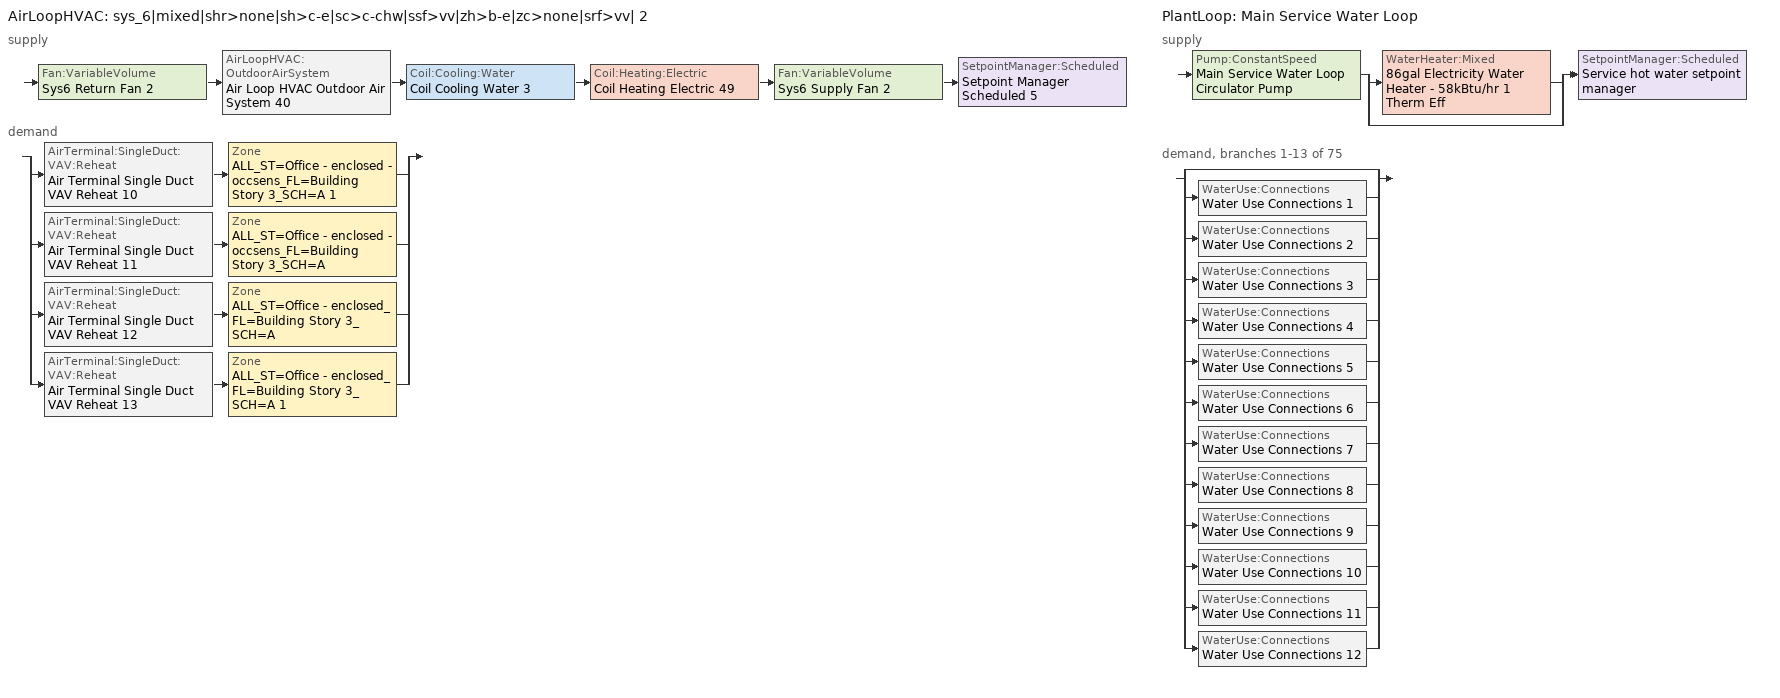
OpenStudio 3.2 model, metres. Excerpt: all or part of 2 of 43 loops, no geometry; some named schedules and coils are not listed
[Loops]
AirLoopHVAC 'sys_6|mixed|shr>none|sh>c-e|sc>c-chw|ssf>vv|zh>b-e|zc>none|srf>vv| 2'
 supply: Fan:VariableVolume 'Sys6 Return Fan 2' > AirLoopHVAC:OutdoorAirSystem 'Air Loop HVAC Outdoor Air System 40' > Coil:Cooling:Water 'Coil Cooling Water 3' > Coil:Heating:Electric 'Coil Heating Electric 49' > Fan:VariableVolume 'Sys6 Supply Fan 2' > SetpointManager:Scheduled 'Setpoint Manager Scheduled 5'
 demand: split
  | AirTerminal:SingleDuct:VAV:Reheat 'Air Terminal Single Duct VAV Reheat 10' > Zone 'ALL_ST=Office - enclosed - occsens_FL=Building Story 3_SCH=A 1'
  | AirTerminal:SingleDuct:VAV:Reheat 'Air Terminal Single Duct VAV Reheat 11' > Zone 'ALL_ST=Office - enclosed - occsens_FL=Building Story 3_SCH=A'
  | AirTerminal:SingleDuct:VAV:Reheat 'Air Terminal Single Duct VAV Reheat 12' > Zone 'ALL_ST=Office - enclosed_FL=Building Story 3_SCH=A'
  | AirTerminal:SingleDuct:VAV:Reheat 'Air Terminal Single Duct VAV Reheat 13' > Zone 'ALL_ST=Office - enclosed_FL=Building Story 3_SCH=A 1'
PlantLoop 'Main Service Water Loop'
 supply: Pump:ConstantSpeed 'Main Service Water Loop Circulator Pump' > split
  | WaterHeater:Mixed '86gal Electricity Water Heater - 58kBtu/hr 1 Therm Eff'
  | bypass
  join > SetpointManager:Scheduled 'Service hot water setpoint manager'
 demand, branches 1-13 of 75: split
  | bypass
  | WaterUse:Connections 'Water Use Connections 1'
  | WaterUse:Connections 'Water Use Connections 2'
  | WaterUse:Connections 'Water Use Connections 3'
  | WaterUse:Connections 'Water Use Connections 4'
  | WaterUse:Connections 'Water Use Connections 5'
  | WaterUse:Connections 'Water Use Connections 6'
  | WaterUse:Connections 'Water Use Connections 7'
  | WaterUse:Connections 'Water Use Connections 8'
  | WaterUse:Connections 'Water Use Connections 9'
  | WaterUse:Connections 'Water Use Connections 10'
  | WaterUse:Connections 'Water Use Connections 11'
  | WaterUse:Connections 'Water Use Connections 12'
[Sizing:Zone] Zone Cooling Design Supply Air Temperature Input Method=TemperatureDifference; Zone Cooling Design Supply Air Temperature {C}=14; Zone Cooling Design Supply Air Temperature Difference {deltaC}=11; Zone Heating Design Supply Air Temperature Input Method=TemperatureDifference; Zone Heating Design Supply Air Temperature {C}=40; Zone Heating Design Supply Air Temperature Difference {deltaC}=21; Zone Cooling Design Supply Air Humidity Ratio {kg-H2O/kg-air}=0.0085; Zone Heating Design Supply Air Humidity Ratio {kg-H2O/kg-air}=0.008; Zone Heating Sizing Factor=1.3; Zone Cooling Sizing Factor=1.1; Cooling Design Air Flow Method=DesignDay; Heating Design Air Flow Method=DesignDay; Account for Dedicated Outdoor Air System=No; Dedicated Outdoor Air System Control Strategy=NeutralSupplyAir; Dedicated Outdoor Air Low Setpoint Temperature for Design {C}=autosize; Dedicated Outdoor Air High Setpoint Temperature for Design {C}=autosize
ALL_ST=Office - enclosed_FL=Building Story 3_SCH=A; ALL_ST=Office - enclosed - occsens_FL=Building Story 3_SCH=A; ALL_ST=Office - enclosed - occsens_FL=Building Story 3_SCH=A 1; ALL_ST=Office - enclosed_FL=Building Story 3_SCH=A 1
[Zone equipment]
ALL_ST=Office - enclosed_FL=Building Story 3_SCH=A: Zone HVAC Baseboard Convective Electric 106, Air Terminal Single Duct VAV Reheat 12
ALL_ST=Office - enclosed - occsens_FL=Building Story 3_SCH=A: Zone HVAC Baseboard Convective Electric 105, Air Terminal Single Duct VAV Reheat 11
ALL_ST=Office - enclosed - occsens_FL=Building Story 3_SCH=A 1: Zone HVAC Baseboard Convective Electric 104, Air Terminal Single Duct VAV Reheat 10
ALL_ST=Office - enclosed_FL=Building Story 3_SCH=A 1: Zone HVAC Baseboard Convective Electric 107, Air Terminal Single Duct VAV Reheat 13
[AirLoopHVAC]
sys_6|mixed|shr>none|sh>c-e|sc>c-chw|ssf>vv|zh>b-e|zc>none|srf>vv| 2: Availability Schedule=sys_6|mixed|shr>none|sh>c-e|sc>c-chw|ssf>vv|zh>b-e|zc>none|srf>vv| 2 Occ Sch; Design Supply Air Flow Rate {m3/s}=autosize; Design Return Air Flow Fraction of Supply Air Flow=1
[Sizing:System]
sys_6|mixed|shr>none|sh>c-e|sc>c-chw|ssf>vv|zh>b-e|zc>none|srf>vv| 2: Type of Load to Size On=Sensible; Design Outdoor Air Flow Rate {m3/s}=Autosize; Central Heating Maximum System Air Flow Ratio=0.3; Preheat Design Temperature {C}=7; Preheat Design Humidity Ratio {kg-H2O/kg-Air}=0.008; Precool Design Temperature {C}=12.8; Precool Design Humidity Ratio {kg-H2O/kg-Air}=0.008; Central Cooling Design Supply Air Temperature {C}=13; Central Heating Design Supply Air Temperature {C}=13.1; Sizing Option=NonCoincident; 100% Outdoor Air in Cooling=No; 100% Outdoor Air in Heating=No; Central Cooling Design Supply Air Humidity Ratio {kg-H2O/kg-Air}=0.0085; Central Heating Design Supply Air Humidity Ratio {kg-H2O/kg-Air}=0.008; Cooling Design Air Flow Method=DesignDay; Cooling Design Air Flow Rate {m3/s}=0; Heating Design Air Flow Method=DesignDay; Heating Design Air Flow Rate {m3/s}=0; System Outdoor Air Method=ZoneSum; Zone Maximum Outdoor Air Fraction=1; Cooling Supply Air Flow Rate Per Floor Area {m3/s-m2}=0.00996765; Cooling Fraction of Autosized Cooling Supply Air Flow Rate=1; Cooling Supply Air Flow Rate Per Unit Cooling Capacity {m3/s-W}=3.94755e-05; Heating Supply Air Flow Rate Per Floor Area {m3/s-m2}=0.00996765; Heating Fraction of Autosized Heating Supply Air Flow Rate=1; Heating Fraction of Autosized Cooling Supply Air Flow Rate=1; Heating Supply Air Flow Rate Per Unit Heating Capacity {m3/s-W}=3.15882e-05; Cooling Design Capacity Method=CoolingDesignCapacity; Cooling Design Capacity {W}=autosize; Cooling Design Capacity Per Floor Area {W/m2}=234.7; Fraction of Autosized Cooling Design Capacity=1; Heating Design Capacity Method=HeatingDesignCapacity; Heating Design Capacity {W}=autosize; Heating Design Capacity Per Floor Area {W/m2}=157; Fraction of Autosized Heating Design Capacity=1; Central Cooling Capacity Control Method=OnOff
[Coil:Heating:Electric] Availability Schedule=Always On Discrete
Coil Heating Electric 49; Coil Heating Electric 50; Coil Heating Electric 51; Coil Heating Electric 52; Coil Heating Electric 53
[Controller:OutdoorAir]
Controller Outdoor Air 40: Minimum Outdoor Air Flow Rate {m3/s}=autosize; Maximum Outdoor Air Flow Rate {m3/s}=Autosize; Economizer Control Type=DifferentialEnthalpy; Economizer Control Action Type=ModulateFlow; Lockout Type=NoLockout; Minimum Limit Type=FixedMinimum; Minimum Outdoor Air Schedule=sys_6|mixed|shr>none|sh>c-e|sc>c-chw|ssf>vv|zh>b-e|zc>none|srf>vv| 2 Occ Sch; Controller Mechanical Ventilation=Controller Mechanical Ventilation 40; High Humidity Control=No; Heat Recovery Bypass Control Type=BypassWhenWithinEconomizerLimits
[Controller:MechanicalVentilation]
Controller Mechanical Ventilation 40: Availability Schedule=Always On Discrete; System Outdoor Air Method=ZoneSum
[AirLoopHVAC:OutdoorAirSystem]
Air Loop HVAC Outdoor Air System 40: Controller=Controller Outdoor Air 40
[ZoneHVAC:Baseboard:Convective:Electric] Availability Schedule=Always On Discrete; Nominal Capacity {W}=autosize; Efficiency=1
Zone HVAC Baseboard Convective Electric 104; Zone HVAC Baseboard Convective Electric 105; Zone HVAC Baseboard Convective Electric 106; Zone HVAC Baseboard Convective Electric 107
[PlantLoop]
Main Service Water Loop: Glycol Concentration=0; Maximum Loop Temperature {C}=60; Minimum Loop Temperature {C}=10; Plant Loop Volume {m3}=Autocalculate; Load Distribution Scheme=Optimal
[Sizing:Plant]
Main Service Water Loop: Loop Type=Heating; Design Loop Exit Temperature {C}=60; Loop Design Temperature Difference {deltaC}=5; Sizing Option=NonCoincident; Zone Timesteps in Averaging Window=1; Coincident Sizing Factor Mode=None
[SetpointManager:Scheduled] Control Variable=Temperature
Name | Schedule
Setpoint Manager Scheduled 5 | Supply Air Temp 2
Service hot water setpoint manager | Service Water Loop Temp - 140F
[Pump:ConstantSpeed]
Main Service Water Loop Circulator Pump: Rated Flow Rate {m3/s}=autosize; Rated Pump Head {Pa}=72039.3; Rated Power Consumption {W}=autosize; Motor Efficiency=0.7; Fraction of Motor Inefficiencies to Fluid Stream=0; Pump Control Type=Intermittent; Design Power Sizing Method=PowerPerFlowPerPressure; Design Electric Power per Unit Flow Rate {W/(m3/s)}=348701.1; Design Shaft Power per Unit Flow Rate per Unit Head {W-s/m3-Pa}=1.28205
[Fan:VariableVolume] Availability Schedule=Always On Discrete; Maximum Flow Rate {m3/s}=Autosize; Fan Power Minimum Flow Rate Input Method=Fraction; Fan Power Minimum Flow Fraction=0.68; Fan Power Minimum Air Flow Rate {m3/s}=0; Motor In Airstream Fraction=1; Fan Power Coefficient 1=-2.4176; Fan Power Coefficient 2=9.5874; Fan Power Coefficient 3=-11.559; Fan Power Coefficient 4=5.4009; Fan Power Coefficient 5=0
Name | Fan Total Efficiency | Pressure Rise {Pa} | Motor Efficiency
Sys6 Supply Fan 2 | 0.549965 | 1000 | 0.8461
Sys6 Return Fan 2 | 0.299975 | 250 | 0.4615
[AirTerminal:SingleDuct:VAV:Reheat] Availability Schedule=Always On Discrete; Maximum Air Flow Rate {m3/s}=AutoSize; Zone Minimum Air Flow Input Method=Constant; Constant Minimum Air Flow Fraction=0.3; Maximum Hot Water or Steam Flow Rate {m3/s}=AutoSize; Minimum Hot Water or Steam Flow Rate {m3/s}=0; Convergence Tolerance=0.001; Damper Heating Action=Normal; Maximum Flow per Zone Floor Area During Reheat {m3/s-m2}=AutoSize; Maximum Flow Fraction During Reheat=0.5; Maximum Reheat Air Temperature {C}=43; Control For Outdoor Air=No
Name | Fixed Minimum Air Flow Rate {m3/s} | Reheat Coil
Air Terminal Single Duct VAV Reheat 10 | 0.00780386 | Coil Heating Electric 50
Air Terminal Single Duct VAV Reheat 11 | 0.0200671 | Coil Heating Electric 51
Air Terminal Single Duct VAV Reheat 12 | 0.564107 | Coil Heating Electric 52
Air Terminal Single Duct VAV Reheat 13 | 0.106653 | Coil Heating Electric 53
[WaterHeater:Mixed]
86gal Electricity Water Heater - 58kBtu/hr 1 Therm Eff: Tank Volume {m3}=0.32496; Setpoint Temperature Schedule=Service Water Loop Temp - 140F; Deadband Temperature Difference {deltaC}=2; Maximum Temperature Limit {C}=60; Heater Control Type=Cycle; Heater Maximum Capacity {W}=16979.2; Heater Fuel Type=Electricity; Heater Thermal Efficiency=1; Off Cycle Parasitic Fuel Consumption Rate {W}=45.7902; Off Cycle Parasitic Fuel Type=Electricity; Off Cycle Parasitic Heat Fraction to Tank=0.8; On Cycle Parasitic Fuel Consumption Rate {W}=45.7902; On Cycle Parasitic Fuel Type=Electricity; On Cycle Parasitic Heat Fraction to Tank=0; Ambient Temperature Indicator=Schedule; Ambient Temperature Schedule=Water Heater Ambient Temp Schedule - 70.0f; Off Cycle Loss Coefficient to Ambient Temperature {W/K}=2.59457; On Cycle Loss Coefficient to Ambient Temperature {W/K}=2.59457; Use Side Effectiveness=1; Source Side Effectiveness=1; Use Side Design Flow Rate {m3/s}=autosize; Source Side Design Flow Rate {m3/s}=autosize; Indirect Water Heating Recovery Time {hr}=1.5; Source Side Flow Control Mode=IndirectHeatPrimarySetpoint
[WaterHeater:Sizing]
86gal Electricity Water Heater - 58kBtu/hr 1 Therm Eff: Design Mode=PeakDraw; Time Storage Can Meet Peak Draw {hr}=0.538503; Time for Tank Recovery {hr}=0; Nominal Tank Volume for Autosizing Plant Connections {m3}=1
[WaterUse:Connections] Drain Water Heat Exchanger Type=None; Drain Water Heat Exchanger Destination=Plant
Name | Water Use Equipment Name 1
Water Use Connections 1 | Floor 1 anesthesia Service Water Use 0.01gal/min
Water Use Connections 2 | Floor 1 bio haz Service Water Use 0.0gal/min
Water Use Connections 3 | Floor 1 cafe Service Water Use 0.03gal/min
Water Use Connections 4 | Floor 1 clean Service Water Use 0.0gal/min
Water Use Connections 5 | Floor 1 clean work Service Water Use 0.0gal/min
Water Use Connections 6 | Floor 1 dictation Service Water Use 0.0gal/min
Water Use Connections 7 | Floor 1 dressing room Service Water Use 0.0gal/min
Water Use Connections 8 | Floor 1 humid Service Water Use 0.0gal/min
Water Use Connections 9 | Floor 1 it room Service Water Use 0.0gal/min
Water Use Connections 10 | Floor 1 lounge Service Water Use 0.02gal/min
Water Use Connections 11 | Floor 1 med gas Service Water Use 0.0gal/min
Water Use Connections 12 | Floor 1 mri control room Service Water Use 0.01gal/min
[WaterUse:Equipment:Definition]
Name | Peak Flow Rate {m3/s} | Target Temperature Schedule | Sensible Fraction Schedule | Latent Fraction Schedule
Floor 1 anesthesia Service Water Use Def 0.01gal/min | 8.10126e-07 | Schedule Ruleset 5 | Schedule Ruleset 3 | Schedule Ruleset 4
Floor 1 bio haz Service Water Use Def 0.0gal/min | 8.4013e-08 | Schedule Ruleset 8 | Schedule Ruleset 6 | Schedule Ruleset 7
Floor 1 cafe Service Water Use Def 0.03gal/min | 1.88703e-06 | Schedule Ruleset 11 | Schedule Ruleset 9 | Schedule Ruleset 10
Floor 1 clean Service Water Use Def 0.0gal/min | 1.89214e-07 | Schedule Ruleset 14 | Schedule Ruleset 12 | Schedule Ruleset 13
Floor 1 clean work Service Water Use Def 0.0gal/min | 2.4778e-07 | Schedule Ruleset 17 | Schedule Ruleset 15 | Schedule Ruleset 16
Floor 1 dictation Service Water Use Def 0.0gal/min | 2.83359e-07 | Schedule Ruleset 20 | Schedule Ruleset 18 | Schedule Ruleset 19
Floor 1 dressing room Service Water Use Def 0.0gal/min | 1.012e-07 | Schedule Ruleset 23 | Schedule Ruleset 21 | Schedule Ruleset 22
Floor 1 humid Service Water Use Def 0.0gal/min | 1.2144e-07 | Schedule Ruleset 26 | Schedule Ruleset 24 | Schedule Ruleset 25
Floor 1 it room Service Water Use Def 0.0gal/min | 2.51875e-07 | Schedule Ruleset 29 | Schedule Ruleset 27 | Schedule Ruleset 28
Floor 1 lounge Service Water Use Def 0.02gal/min | 1.08006e-06 | Schedule Ruleset 32 | Schedule Ruleset 30 | Schedule Ruleset 31
Floor 1 med gas Service Water Use Def 0.0gal/min | 8.4013e-08 | Schedule Ruleset 35 | Schedule Ruleset 33 | Schedule Ruleset 34
Floor 1 mri control room Service Water Use Def 0.01gal/min | 3.77812e-07 | Schedule Ruleset 38 | Schedule Ruleset 36 | Schedule Ruleset 37
[WaterUse:Equipment]
Name | Water Use Equipment Definition | Space | Flow Rate Fraction Schedule
Floor 1 anesthesia Service Water Use 0.01gal/min | Floor 1 anesthesia Service Water Use Def 0.01gal/min | Floor 1 Anesthesia | NECB-H-Service Water Heating
Floor 1 bio haz Service Water Use 0.0gal/min | Floor 1 bio haz Service Water Use Def 0.0gal/min | Floor 1 Bio Haz | NECB-E-Service Water Heating
Floor 1 cafe Service Water Use 0.03gal/min | Floor 1 cafe Service Water Use Def 0.03gal/min | Floor 1 Cafe | NECB-B-Service Water Heating
Floor 1 clean Service Water Use 0.0gal/min | Floor 1 clean Service Water Use Def 0.0gal/min | Floor 1 Clean | NECB-C-Service Water Heating
Floor 1 clean work Service Water Use 0.0gal/min | Floor 1 clean work Service Water Use Def 0.0gal/min | Floor 1 Clean Work | NECB-C-Service Water Heating
Floor 1 dictation Service Water Use 0.0gal/min | Floor 1 dictation Service Water Use Def 0.0gal/min | Floor 1 Dictation | NECB-A-Service Water Heating
Floor 1 dressing room Service Water Use 0.0gal/min | Floor 1 dressing room Service Water Use Def 0.0gal/min | Floor 1 Dressing Room | NECB-A-Service Water Heating
Floor 1 humid Service Water Use 0.0gal/min | Floor 1 humid Service Water Use Def 0.0gal/min | Floor 1 Humid | NECB-A-Service Water Heating
Floor 1 it room Service Water Use 0.0gal/min | Floor 1 it room Service Water Use Def 0.0gal/min | Floor 1 IT Room | NECB-A-Service Water Heating
Floor 1 lounge Service Water Use 0.02gal/min | Floor 1 lounge Service Water Use Def 0.02gal/min | Floor 1 Lounge | NECB-B-Service Water Heating
Floor 1 med gas Service Water Use 0.0gal/min | Floor 1 med gas Service Water Use Def 0.0gal/min | Floor 1 Med Gas | NECB-E-Service Water Heating
Floor 1 mri control room Service Water Use 0.01gal/min | Floor 1 mri control room Service Water Use Def 0.01gal/min | Floor 1 MRI Control Room | NECB-H-Service Water Heating
[Schedule:Ruleset]
Supply Air Temp 2: Default Day Schedule=Supply Air Temp Default 2
Service Water Loop Temp - 140F: Default Day Schedule=Service Water Loop Temp - 140F Default
Water Heater Ambient Temp Schedule - 70.0f: Default Day Schedule=Water Heater Ambient Temp Schedule - 70.0f Default
Schedule Ruleset 3: Default Day Schedule=Schedule Day 7
Schedule Ruleset 4: Default Day Schedule=Schedule Day 8
Schedule Ruleset 5: Default Day Schedule=Schedule Day 9
NECB-H-Service Water Heating: Default Day Schedule=NECB-H-Service Water Heating Default
Schedule Ruleset 6: Default Day Schedule=Schedule Day 10
Schedule Ruleset 7: Default Day Schedule=Schedule Day 11
Schedule Ruleset 8: Default Day Schedule=Schedule Day 12
NECB-E-Service Water Heating: Default Day Schedule=NECB-E-Service Water Heating Default
Schedule Ruleset 9: Default Day Schedule=Schedule Day 13
Schedule Ruleset 10: Default Day Schedule=Schedule Day 14
Schedule Ruleset 11: Default Day Schedule=Schedule Day 15
NECB-B-Service Water Heating: Default Day Schedule=NECB-B-Service Water Heating Default
Schedule Ruleset 12: Default Day Schedule=Schedule Day 16
Schedule Ruleset 13: Default Day Schedule=Schedule Day 17
Schedule Ruleset 14: Default Day Schedule=Schedule Day 18
NECB-C-Service Water Heating: Default Day Schedule=NECB-C-Service Water Heating Default
Schedule Ruleset 15: Default Day Schedule=Schedule Day 19
Schedule Ruleset 16: Default Day Schedule=Schedule Day 20
Schedule Ruleset 17: Default Day Schedule=Schedule Day 21
Schedule Ruleset 18: Default Day Schedule=Schedule Day 22
Schedule Ruleset 19: Default Day Schedule=Schedule Day 23
Schedule Ruleset 20: Default Day Schedule=Schedule Day 24
NECB-A-Service Water Heating: Default Day Schedule=NECB-A-Service Water Heating Default
Schedule Ruleset 21: Default Day Schedule=Schedule Day 25
Schedule Ruleset 22: Default Day Schedule=Schedule Day 26
Schedule Ruleset 23: Default Day Schedule=Schedule Day 27
Schedule Ruleset 24: Default Day Schedule=Schedule Day 28
Schedule Ruleset 25: Default Day Schedule=Schedule Day 29
Schedule Ruleset 26: Default Day Schedule=Schedule Day 30
Schedule Ruleset 27: Default Day Schedule=Schedule Day 31
Schedule Ruleset 28: Default Day Schedule=Schedule Day 32
Schedule Ruleset 29: Default Day Schedule=Schedule Day 33
Schedule Ruleset 30: Default Day Schedule=Schedule Day 34
Schedule Ruleset 31: Default Day Schedule=Schedule Day 35
Schedule Ruleset 32: Default Day Schedule=Schedule Day 36
Schedule Ruleset 33: Default Day Schedule=Schedule Day 37
Schedule Ruleset 34: Default Day Schedule=Schedule Day 38
Schedule Ruleset 35: Default Day Schedule=Schedule Day 39
Schedule Ruleset 36: Default Day Schedule=Schedule Day 40
Schedule Ruleset 37: Default Day Schedule=Schedule Day 41
Schedule Ruleset 38: Default Day Schedule=Schedule Day 42
sys_6|mixed|shr>none|sh>c-e|sc>c-chw|ssf>vv|zh>b-e|zc>none|srf>vv| 2 Occ Sch: Default Day Schedule=sys_6|mixed|shr>none|sh>c-e|sc>c-chw|ssf>vv|zh>b-e|zc>none|srf>vv| 2 Occ Sch Default; Summer Design Day Schedule=sys_6|mixed|shr>none|sh>c-e|sc>c-chw|ssf>vv|zh>b-e|zc>none|srf>vv| 2 Occ Sch Summer Design Day; Winter Design Day Schedule=sys_6|mixed|shr>none|sh>c-e|sc>c-chw|ssf>vv|zh>b-e|zc>none|srf>vv| 2 Occ Sch Winter Design Day
[Schedule:Day]
Supply Air Temp Default 2: 24, 0, 13
Service Water Loop Temp - 140F Default; Schedule Day 9; Schedule Day 12: 24, 0, 60
Water Heater Ambient Temp Schedule - 70.0f Default: 24, 0, 21.1111
Schedule Day 7; Schedule Day 10: 24, 0, 0.2
Schedule Day 8; Schedule Day 11: 24, 0, 0.05
NECB-H-Service Water Heating Default; NECB-H-Service Water Heating Default|Wkdy Day; NECB-H-Service Water Heating Sat Day; NECB-H-Service Water Heating Sun|Hol Day: 24, 0, 0.9
NECB-E-Service Water Heating Default; NECB-E-Service Water Heating Default|Wkdy Day: 8, 0, 0.05, 9, 0, 0.1, 10, 0, 0.4, 12, 0, 0.5, 13, 0, 0.7, 14, 0, 0.9, 15, 0, 0.8, 16, 0, 0.7, 17, 0, 0.8, 18, 0, 0.3, 24, 0, 0.05
NECB-B-Service Water Heating Default: 1, 0, 0.6, 2, 0, 0.5, 9, 0, 0.05, 11, 0, 0.7, 12, 0, 0.4, 13, 0, 0.5, 15, 0, 0.6, 16, 0, 0.4, 18, 0, 0.3, 19, 0, 0.4, 20, 0, 0.5, 22, 0, 0.8, 24, 0, 0.9
NECB-C-Service Water Heating Default: 8, 0, 0.05, 9, 0, 0.1, 10, 0, 0.2, 11, 0, 0.3, 12, 0, 0.4, 16, 0, 0.8, 17, 0, 0.6, 18, 0, 0.4, 19, 0, 0.3, 21, 0, 0.2, 24, 0, 0.05
NECB-A-Service Water Heating Default: 7, 0, 0.05, 8, 0, 0.1, 10, 0, 0.5, 16, 0, 0.9, 17, 0, 0.7, 18, 0, 0.5, 19, 0, 0.3, 22, 0, 0.2, 24, 0, 0.05
sys_6|mixed|shr>none|sh>c-e|sc>c-chw|ssf>vv|zh>b-e|zc>none|srf>vv| 2 Occ Sch Default: 8, 0, 0, 19, 0, 1, 24, 0, 0
sys_6|mixed|shr>none|sh>c-e|sc>c-chw|ssf>vv|zh>b-e|zc>none|srf>vv| 2 Occ Sch Winter Design Day; sys_6|mixed|shr>none|sh>c-e|sc>c-chw|ssf>vv|zh>b-e|zc>none|srf>vv| 2 Occ Sch Summer Design Day: 24, 0, 1
sys_6|mixed|shr>none|sh>c-e|sc>c-chw|ssf>vv|zh>b-e|zc>none|srf>vv| 2 Occ Sch Sunday: 24, 0, 0
[Schedule:Rule] Date Specification Type=DateRange; Start Month=1; Start Day=1; End Month=12; End Day=31
Name | Schedule Ruleset | Rule Order | Day Schedule | Apply Monday | Apply Tuesday | Apply Wednesday | Apply Thursday | Apply Friday | Apply Saturday | Apply Sunday
Schedule Rule 77 | NECB-H-Service Water Heating | 2 | NECB-H-Service Water Heating Default|Wkdy Day | Yes | Yes | Yes | Yes | Yes
Schedule Rule 78 | NECB-H-Service Water Heating | 1 | NECB-H-Service Water Heating Sat Day |  |  |  |  |  | Yes
Schedule Rule 79 | NECB-H-Service Water Heating | 0 | NECB-H-Service Water Heating Sun|Hol Day |  |  |  |  |  |  | Yes
Schedule Rule 80 | NECB-E-Service Water Heating | 2 | NECB-E-Service Water Heating Default|Wkdy Day | Yes | Yes | Yes | Yes | Yes
Schedule Rule 81 | NECB-E-Service Water Heating | 1 | NECB-E-Service Water Heating Sat Day |  |  |  |  |  | Yes
Schedule Rule 82 | NECB-E-Service Water Heating | 0 | NECB-E-Service Water Heating Sun|Hol Day |  |  |  |  |  |  | Yes
Schedule Rule 83 | NECB-B-Service Water Heating | 2 | NECB-B-Service Water Heating Default|Wkdy Day | Yes | Yes | Yes | Yes | Yes
Schedule Rule 84 | NECB-B-Service Water Heating | 1 | NECB-B-Service Water Heating Sat Day |  |  |  |  |  | Yes
Schedule Rule 85 | NECB-B-Service Water Heating | 0 | NECB-B-Service Water Heating Sun|Hol Day |  |  |  |  |  |  | Yes
Schedule Rule 86 | NECB-C-Service Water Heating | 2 | NECB-C-Service Water Heating Default|Wkdy Day | Yes | Yes | Yes | Yes | Yes
Schedule Rule 87 | NECB-C-Service Water Heating | 1 | NECB-C-Service Water Heating Sat Day |  |  |  |  |  | Yes
Schedule Rule 88 | NECB-C-Service Water Heating | 0 | NECB-C-Service Water Heating Sun|Hol Day |  |  |  |  |  |  | Yes
Schedule Rule 89 | NECB-A-Service Water Heating | 2 | NECB-A-Service Water Heating Default|Wkdy Day | Yes | Yes | Yes | Yes | Yes
Schedule Rule 90 | NECB-A-Service Water Heating | 1 | NECB-A-Service Water Heating Sat Day |  |  |  |  |  | Yes
Schedule Rule 91 | NECB-A-Service Water Heating | 0 | NECB-A-Service Water Heating Sun|Hol Day |  |  |  |  |  |  | Yes
sys_6|mixed|shr>none|sh>c-e|sc>c-chw|ssf>vv|zh>b-e|zc>none|srf>vv| 2 Occ Sch Sunday Rule | sys_6|mixed|shr>none|sh>c-e|sc>c-chw|ssf>vv|zh>b-e|zc>none|srf>vv| 2 Occ Sch | 0 | sys_6|mixed|shr>none|sh>c-e|sc>c-chw|ssf>vv|zh>b-e|zc>none|srf>vv| 2 Occ Sch Sunday |  |  |  |  |  | Yes | Yes
[Schedule:Constant]
Always On Discrete: Value=1
